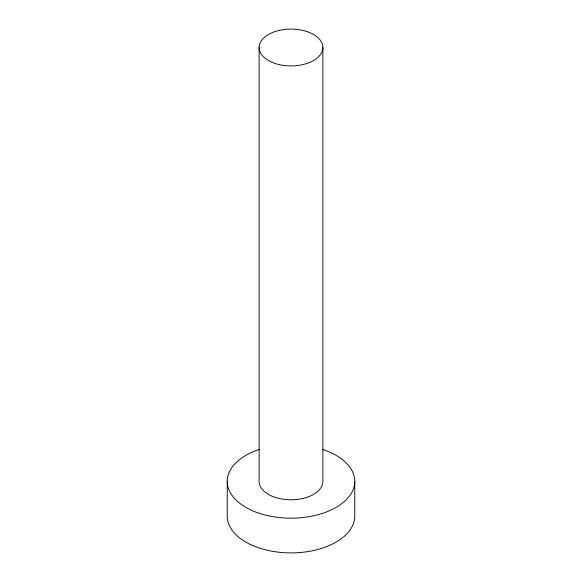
<?xml version="1.0" encoding="UTF-8"?>
<svg xmlns="http://www.w3.org/2000/svg" width="582" height="582" viewBox="0 0 582 582"><rect width="100%" height="100%" fill="white"/><g stroke="black" fill="none" stroke-linecap="round" stroke-linejoin="round"><path stroke-width="0.87" d="M354.765 481.379L354.765 516.088A63.765 36.812 0 0 1 291 552.9A63.765 36.812 0 0 1 227.235 516.088L227.235 481.379M322.879 47.506A31.879 18.406 0 0 1 275.06 63.445A31.879 18.406 0 0 1 275.06 31.566A31.879 18.406 0 0 1 322.879 47.506L322.879 481.379A31.879 18.406 0 0 1 291 499.785A31.879 18.406 0 0 1 259.121 481.379L259.121 47.506M322.879 449.493A63.765 36.812 0 0 1 339.844 505.038A63.765 36.812 0 0 1 242.156 505.038A63.765 36.812 0 0 1 259.121 449.493"/></g></svg>
